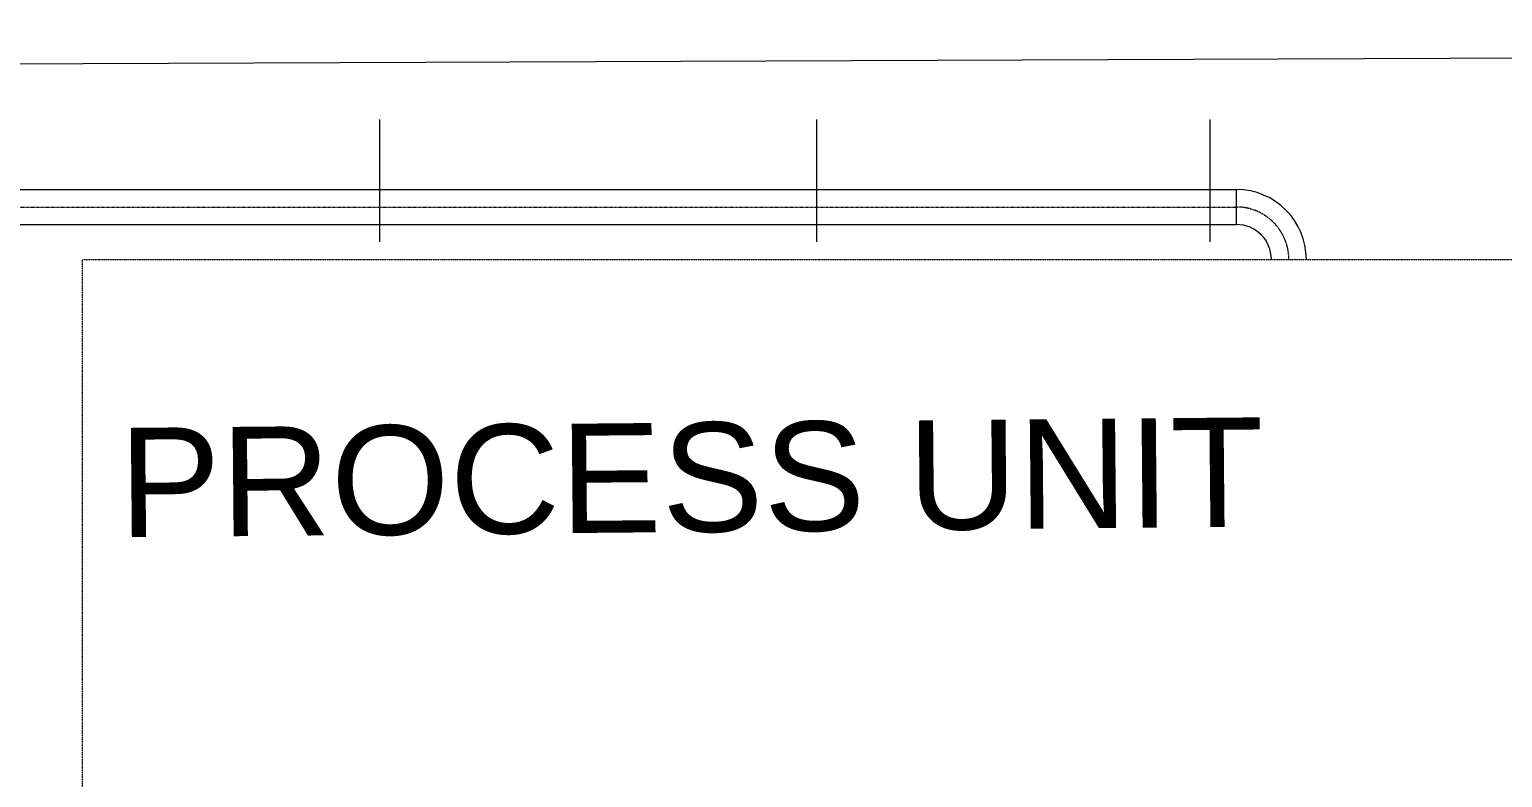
# Model space of a CAD drawing. Header units: inches. Extents: x 19 to 1016051, y 34 to 210034.
# Drawn here: x 131067 to 147918, y 164669 to 173222 of the extents above; entities that cross this region are included whole.
import ezdxf

# ---------------------------------------------------------------- set-up
doc = ezdxf.new("R2010")
doc.units = ezdxf.units.IN
doc.header["$MEASUREMENT"] = 0
doc.linetypes.add('DASHDOT2', pattern=[0.5, 0.25, -0.125, 0, -0.125])
doc.linetypes.add('DIVIDE2', pattern=[0.625, 0.25, -0.125, 0, -0.125, 0, -0.125])
doc.layers.add('Layout', color=6, linetype='Continuous', lineweight=20)
doc.styles.get("Standard").update_dxf_attribs({"font": 'arial.ttf'})

msp = doc.modelspace()

# ---------------------------------------------------------------- linework, layer by layer
at = {"layer": 'Layout', "color": 252}
for p, q in [((135074, 170792), (135074, 172192)), ((140074, 170792), (140074, 172192)), ((144574, 170792), (144574, 172192)), ((22152, 171392), (144874, 171392)), ((144874, 170992), (144874, 171392)), ((22152, 170992), (144874, 170992))]:
    msp.add_line(p, q, dxfattribs=at)
at = {"layer": 'Layout', "color": 252, "linetype": 'DASHDOT2'}
msp.add_line((22152, 171192), (144874, 171192), dxfattribs=at)
at = {"layer": 'Layout', "color": 251, "linetype": 'DIVIDE2', "ltscale": 10}
for p, q in [((131674, 122592), (131674, 170592)), ((131674, 170592), (160474, 170592))]:
    msp.add_line(p, q, dxfattribs=at)
at = {"layer": 'Layout', "color": 9, "lineweight": 20}
msp.add_lwpolyline([(18902, 87591), (13469, 172840), (129960, 172826), (172948, 172998), (207032, 172835), (208402, 182773), (223944, 178510), (221802, 121405), (221460, 109073), (221150, 102955), (220834, 91086), (220007, 60024, 0.00005), (220007, 60024), (219632, 45841), (205263, 45973), (116140, 45688), (85618, 45960), (51843, 46431), (11520, 45199), (20038, 67197)], format="xyb", close=True, dxfattribs=at)
at = {"layer": 'Layout', "color": 9}
msp.add_lwpolyline([(18902, 87591), (13469, 172840), (129960, 172826), (172948, 172998), (207032, 172835), (208402, 182773), (223944, 178510), (221802, 121405), (221460, 109073), (221150, 102955), (220834, 91086), (220007, 60024, 0.00005), (220007, 60024), (219632, 45841), (205263, 45973), (116140, 45688), (85618, 45960), (51843, 46431), (11520, 45199), (20038, 67197)], format="xyb", close=True, dxfattribs=at)
at = {"layer": 'Layout', "color": 252}
for radius in [800, 400]:
    msp.add_arc((144874, 170592), radius, 0, 90, dxfattribs=at)
at = {"layer": 'Layout', "color": 252, "linetype": 'DASHDOT2'}
msp.add_arc((144874, 170592), 600, 0, 90, dxfattribs=at)

# ---------------------------------------------------------------- texts
at = {"layer": 'Layout', "color": 251, "insert": (132095, 167398), "char_height": 1250, "attachment_point": 7, "rotation": 0.533}
msp.add_mtext('PROCESS UNIT', dxfattribs=at)

doc.saveas('drawing.dxf')
